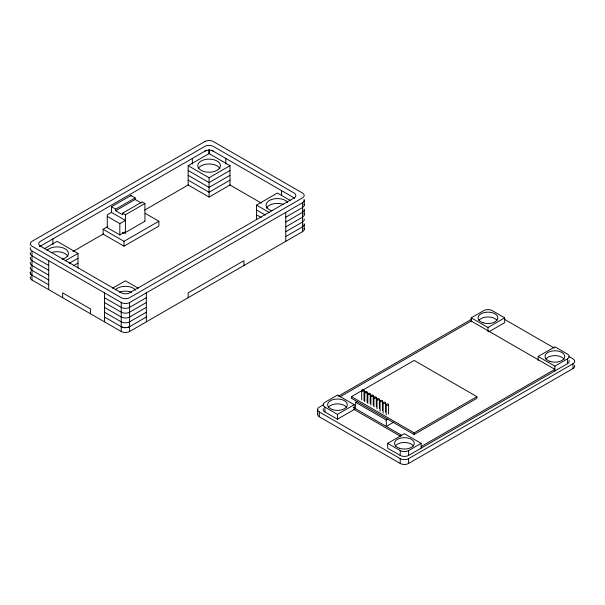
<?xml version="1.0" encoding="UTF-8"?>
<svg xmlns="http://www.w3.org/2000/svg" width="605" height="605" viewBox="0 0 605 605"><rect width="100%" height="100%" fill="white"/><g stroke="black" fill="none" stroke-linecap="round" stroke-linejoin="round"><path stroke-width="0.91" d="M39.461 246.689L206.57 150.214M107.282 216.393L119.828 223.638L125.409 220.417L111.464 212.363L111.464 206.728L130.99 195.46L135.172 197.873L135.172 199.484L115.646 210.752L115.646 209.148L135.172 197.873M44.203 248.784L57.082 241.35L78 253.427L78 267.917M188.155 165.672L209.065 153.602L229.991 165.672L229.991 184.994L209.073 197.071L188.155 184.994L188.155 165.672L209.073 177.749L229.991 165.672M111.464 212.363L107.282 214.783L107.282 227.662L119.828 234.906L125.409 231.685M115.646 210.752L122.618 214.783L122.618 213.172L142.145 201.896L144.928 203.507L144.928 221.354M122.618 213.172L125.409 214.783L144.928 203.507M145.2 213.323L158.873 221.218L158.873 226.051L124.017 246.174L103.1 234.105L103.1 229.272L107.743 226.588M73.008 251.476L103.682 233.764M144.814 210.018L188.321 184.903M65.128 260.853L78 253.427M69.151 263.364L78 258.252M229.991 170.504L209.073 182.581L188.155 170.504M144.928 221.218L124.017 233.296L122.467 232.403M73.175 265.867L78 263.084M229.991 175.329L209.073 187.406L188.155 175.329M103.1 229.272L124.017 241.35L158.873 221.218M229.991 180.161L209.073 192.239L188.155 180.161M112.538 288.23L125.409 280.796L138.28 288.23M256.482 219.607L256.482 205.118L277.4 193.04L290.279 200.474M294.136 197.873L129.704 292.805A5.914 3.418 0 0 1 121.333 292.805L40.459 246.114A5.914 3.418 0 0 1 40.459 241.282L204.891 146.35A5.914 3.418 0 0 1 213.255 146.35L294.136 193.04A5.914 3.418 0 0 1 294.136 197.873A5.914 3.418 0 0 1 294.643 198.213M304.028 199.408A5.914 3.418 0 0 1 302.5 202.705L129.591 302.53L129.591 331.517A5.982 3.456 0 0 1 121.227 331.517L31.982 279.994A5.974 3.448 0 0 1 30.469 276.697M146.327 297.705L129.591 307.363A5.914 3.418 0 0 1 121.227 307.363L104.491 297.705M285.764 217.195L302.5 207.538A5.914 3.418 0 0 0 304.028 204.233M146.327 302.53L129.591 312.195A5.914 3.418 0 0 1 121.227 312.195L104.491 302.53M285.764 222.027L302.5 212.363A5.914 3.418 0 0 0 304.028 209.065M146.327 307.363L129.591 317.02A5.914 3.418 0 0 1 121.227 317.02L104.491 307.363M285.764 226.86L302.5 217.195A5.914 3.418 0 0 0 304.028 213.898M146.327 312.195L129.591 321.852A5.914 3.418 0 0 1 121.227 321.852L104.491 312.195M285.764 231.685L302.5 222.027A5.914 3.418 0 0 0 304.028 218.73M104.491 317.02L121.227 326.685A5.914 3.418 0 0 0 129.591 326.685L146.327 317.02M285.764 236.517L302.5 226.86A5.914 3.418 0 0 0 304.028 223.555M129.591 331.517L302.5 231.685A5.914 3.418 0 0 0 304.028 228.387M471.227 321.852L471.227 317.829L483.773 310.584A5.914 3.418 0 0 1 492.137 310.584L504.691 317.829L504.691 322.662L488.757 331.858M323.433 404.768L319.342 407.127A5.914 3.418 0 0 0 319.342 411.96L319.342 416.784L400.223 463.483A5.914 3.418 0 0 0 408.587 463.483L573.018 368.543A5.914 3.418 0 0 0 574.546 365.246M338.157 396.26L471.507 319.274M339.919 396.857L471.227 321.051L554.891 369.352L421.133 446.573M351.414 396.661L414.16 360.429L476.914 396.661L476.914 398.272L414.16 434.496L351.414 398.272L351.414 396.661L414.16 432.885L476.914 396.661M355.596 408.738L355.596 402.295L357.116 401.417M354.205 404.707L337.469 395.05L324.923 402.295A5.914 3.418 0 0 0 324.923 407.127L337.469 414.372L354.205 404.707L354.205 409.54L337.469 419.205L324.923 411.96A5.914 3.418 0 0 1 323.388 408.655M471.227 317.829L487.955 327.486L504.691 317.829M355.596 402.295L386.277 420.006L387.797 419.129M393.885 422.056L386.277 426.449L386.277 420.006M568.972 360.414A5.914 3.418 0 0 1 567.437 363.718L408.587 455.429A5.914 3.418 0 0 1 400.223 455.429L387.669 448.184L387.669 443.352L404.405 433.694L421.133 443.352L421.133 448.184M538.155 360.497L538.155 356.474L554.891 346.809L567.437 354.054A5.914 3.418 0 0 1 567.437 358.886L567.437 363.718M387.669 443.352L400.223 450.596A5.914 3.418 0 0 0 408.587 450.596L421.133 443.352M538.155 356.474L554.891 366.131L567.437 358.886M319.342 411.96L400.223 458.651A5.914 3.418 0 0 0 408.587 458.651L573.018 363.718A5.914 3.418 0 0 0 573.018 358.886L568.934 356.526M211.584 150.214L294.227 197.926M504.396 319.266L554.225 348.041M229.681 184.812L261.262 203.053M256.482 205.118L269.354 212.552M256.482 209.95L265.33 215.062M256.482 214.783L261.315 217.566M135.172 199.484L141.366 203.061M111.464 206.728L115.646 209.148M353.237 407.369L401.682 435.343M353.713 409.26L400.828 436.462M30.477 247.649A5.914 3.418 0 0 0 31.982 251.007L121.227 302.53A5.921 3.418 0 0 0 129.704 302.47M48.718 265.497L31.982 255.839A5.914 3.418 0 0 1 30.454 252.542M48.718 270.329L31.982 260.672A5.914 3.418 0 0 1 30.454 257.367M48.718 275.162L31.982 265.497A5.914 3.418 0 0 1 30.454 262.199M48.718 279.994L31.982 270.329A5.914 3.418 0 0 1 30.454 267.032M31.982 275.162A5.974 3.448 0 0 1 30.469 271.864A5.914 3.418 0 0 0 31.982 275.162L48.718 284.819M573.018 363.718L573.018 368.543M554.891 366.131L554.891 370.963M487.955 327.486L487.955 331.517M414.16 432.885L414.16 434.496M408.587 450.596L408.587 455.429M408.587 458.651L408.587 463.483M400.223 450.596L400.223 455.429M400.223 458.651L400.223 463.483M388.576 404.526L388.576 413.964M386.209 404.526L386.209 414.901M385.506 402.801A1.18 0.681 0 0 1 383.699 403.361A1.18 0.681 0 0 1 383.767 402.174A1.18 0.681 0 0 1 385.506 402.801L385.506 412.194M383.139 402.756L383.139 413.132M382.436 401.032A1.18 0.681 0 0 1 380.636 401.591A1.18 0.681 0 0 1 380.696 400.404A1.18 0.681 0 0 1 382.436 401.032L382.436 410.424M380.076 400.986L380.076 411.362M379.373 399.217L379.373 408.647M377.006 399.217L377.006 408.647M376.302 397.447L376.302 406.878M373.935 397.447L373.935 406.878M373.232 395.715A1.18 0.681 0 0 1 371.432 396.275A1.18 0.681 0 0 1 371.493 395.095A1.18 0.681 0 0 1 373.232 395.715L373.232 405.108M370.873 395.67L370.873 405.108M370.169 393.946A1.18 0.681 0 0 1 368.362 394.505A1.18 0.681 0 0 1 368.422 393.318A1.18 0.681 0 0 1 370.169 393.946L370.169 403.338M367.802 393.9L367.802 403.338M367.099 392.131L367.099 402.507M364.732 392.131L364.732 401.569M364.029 390.361L364.029 400.737M361.669 390.361L361.669 399.792M337.469 414.372L337.469 419.205M324.923 407.127L324.923 411.96M317.61 409.54L317.61 414.372M304.232 200.293L304.232 205.118M304.232 209.95L304.232 214.783M304.232 224.44L304.232 229.272M302.5 202.705L302.5 231.685M285.764 212.363L285.764 241.35M281.582 190.628L281.582 195.46M243.936 265.497L243.936 260.672L188.155 292.873L188.155 297.705M225.809 158.427L225.809 164.038M209.209 149.647L209.209 153.678M209.073 177.749L209.073 197.071M208.937 149.647L208.937 153.678M192.345 158.427L192.345 164.038M146.327 292.873L146.327 321.852M130.99 195.46L130.99 196.262M125.409 214.783L125.409 233.568M124.017 241.35L124.017 246.174M121.227 302.53L121.227 331.517M119.828 223.638L119.828 234.906M104.491 292.873L104.491 321.852M90.546 313.806L90.546 308.974L62.663 292.873L62.663 297.705M52.9 238.93L52.9 244.541M48.718 260.672L48.718 289.651M31.982 251.007L31.982 279.994M395.194 446.157A9.861 5.695 0 0 1 404.276 442.489A9.861 5.695 0 0 1 413.525 446.021M545.816 359.075A9.861 5.695 0 0 1 555.14 355.611A9.861 5.695 0 0 1 564.147 359.34M478.835 320.499A9.861 5.695 0 0 1 487.895 316.967A9.861 5.695 0 0 1 497.03 320.431M328.303 407.445A9.861 5.695 0 0 1 337.469 403.845A9.861 5.695 0 0 1 346.642 407.445M319.342 416.784A5.914 3.418 0 0 1 317.814 413.487M204.891 151.182A5.914 3.418 0 0 1 213.255 151.182M39.953 246.447A5.914 3.418 0 0 1 40.459 246.114M271.94 210.858A11.336 6.549 0 0 1 269.641 200.346A11.336 6.549 0 0 1 287.662 202.335M266.495 208.165A11.336 6.549 0 0 1 283.473 204.422M198.289 168.477A11.336 6.549 0 0 1 209.073 163.955A11.336 6.549 0 0 1 219.857 168.477M62.292 259.235A11.336 6.549 0 0 0 68.131 251.952A11.336 6.549 0 0 0 57.369 246.878L56.794 246.878A11.336 6.549 0 0 0 46.887 250.561M51.13 252.686A11.336 6.549 0 0 1 56.794 251.71L57.369 251.71A11.336 6.549 0 0 1 67.866 256.233M115.275 289.939A11.336 6.549 0 0 1 125.553 286.324A11.336 6.549 0 0 1 135.671 290.082M119.457 292.132A11.336 6.549 0 0 1 131.603 292.215M129.591 326.685A5.982 3.456 0 0 1 121.227 326.685M220.417 165.702L220.409 165.838A11.336 6.549 0 0 1 203.325 171.313A11.336 6.549 0 0 1 203.325 160.03A11.336 6.549 0 0 1 220.409 165.505L220.432 165.672M204.891 141.517L32.095 241.282A5.921 3.418 0 0 0 31.982 246.174L121.227 297.698A5.921 3.418 0 0 0 129.704 297.637L302.5 197.873A5.914 3.418 0 0 0 302.5 193.04L213.255 141.517A5.914 3.418 0 0 0 204.891 141.517M386.769 405.131A1.18 0.681 0 0 0 388.576 404.571A1.18 0.681 0 0 0 386.829 403.951A1.18 0.681 0 0 0 386.769 405.131M377.565 399.814A1.18 0.681 0 0 0 379.373 399.255A1.18 0.681 0 0 0 377.626 398.635A1.18 0.681 0 0 0 377.565 399.814M374.495 398.045A1.18 0.681 0 0 0 376.302 397.485A1.18 0.681 0 0 0 374.563 396.865A1.18 0.681 0 0 0 374.495 398.045M365.291 392.736A1.18 0.681 0 0 0 367.099 392.176A1.18 0.681 0 0 0 365.359 391.548A1.18 0.681 0 0 0 365.291 392.736M362.229 390.959A1.18 0.681 0 0 0 364.029 390.399A1.18 0.681 0 0 0 362.289 389.779A1.18 0.681 0 0 0 362.229 390.959M399.368 448.245A9.861 5.695 0 0 0 414.266 443.427A9.861 5.695 0 0 0 399.58 438.391A9.861 5.695 0 0 0 399.368 448.245M549.854 361.366A9.861 5.695 0 0 0 564.752 356.542A9.861 5.695 0 0 0 550.066 351.505A9.861 5.695 0 0 0 549.854 361.366M483.024 322.76A9.861 5.695 0 0 0 497.817 317.829A9.861 5.695 0 0 0 483.024 312.898A9.861 5.695 0 0 0 483.024 322.76M332.432 409.608A9.861 5.695 0 0 0 347.33 404.783A9.861 5.695 0 0 0 332.652 399.746A9.861 5.695 0 0 0 332.432 409.608"/></g></svg>
